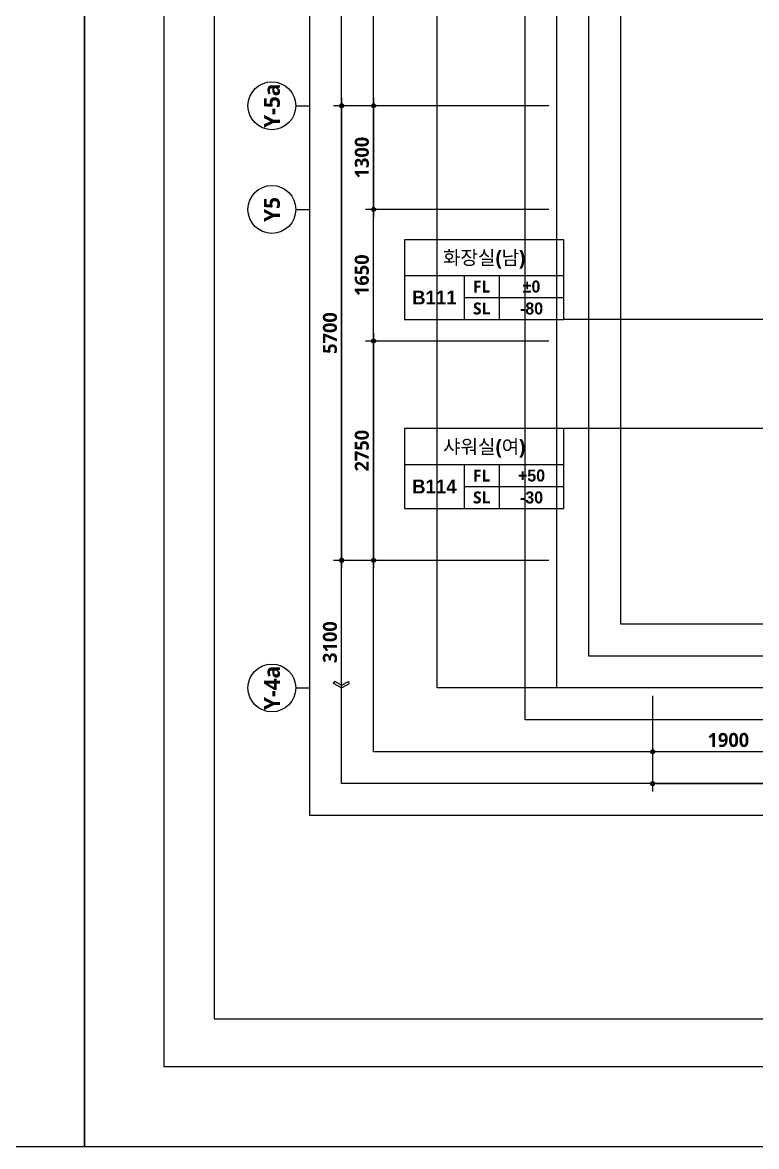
# Model space of a CAD drawing. Header units: millimetres. Extents: x 0 to 336000, y 0 to 30768.
# Drawn here: x 41223 to 50428, y 0 to 14094 of the extents above; entities that cross this region are included whole.
import ezdxf
from ezdxf.enums import TextEntityAlignment as Align

# ---------------------------------------------------------------- set-up
doc = ezdxf.new("R2010")
doc.units = ezdxf.units.MM
doc.header["$LTSCALE"] = 50
doc.layers.get('Defpoints').update_dxf_attribs({"color": 153})
for name, color, linetype in [('A-ANNO-GRA1', 7, 'Continuous'), ('A-ANNO-TEXT1', 7, 'Continuous'), ('A-ANNO-TEXT2', 3, 'Continuous'), ('A-ST-AXIS-BUB', 7, 'Continuous'), ('A-ST-AXIS-DIM', 7, 'Continuous')]:
    doc.layers.add(name, color=color, linetype=linetype)
doc.layers.add('G(그리드1)', color=185, linetype='Continuous', plot=False)
doc.layers.add('G(그리드2)', color=235, linetype='Continuous', plot=False)
doc.styles.add('2020음성 1차', font='나눔고딕Bold.ttf')
doc.styles.add('SH_나눔', font='')
doc.styles.add('SH_진천_나눔', font='')
doc.styles.get('SH_나눔').set_extended_font_data('NanumGothic', bold=True)
doc.styles.get('SH_진천_나눔').set_extended_font_data('NanumGothic', bold=True)
doc.dimstyles.new('SHP 50', dxfattribs={"dimscale": 50, "dimtxt": 3.5, "dimasz": 1, "dimexe": 2, "dimexo": 2, "dimgap": 1, "dimtad": 1, "dimdec": 0, "dimzin": 0, "dimdsep": 46, "dimtxsty": 'SH_진천_나눔', "dimblk": 'DIMDOT', "dimcen": 0.09, "dimclrd": 256, "dimclre": 256, "dimclrt": 3, "dimadec": 0, "dimazin": 1, "dimtfac": 1, "dimtdec": 0, "dimtix": 1, "dimtmove": 2, "dimatfit": 0, "dimldrblk": 'DIMDOT', "dimfxl": 1, "dimtolj": 1, "dimtzin": 0, "dimlwd": -1, "dimlwe": -1, "dimarcsym": 0})

# ---------------------------------------------------------------- blocks, each defined once
blk = doc.blocks.new('DIMDOT')
at = {"color": 0}
blk.add_line((-2, 0), (2, 0), dxfattribs=at)
for radius in [0.5, 0.25]:
    blk.add_circle((0, 0), radius, dxfattribs=at)
blk = doc.blocks.new('*D15580')
at = {"layer": 'A-ST-AXIS-DIM'}
for p, q in [((47825, 21150), (45125, 21150)), ((45225, 13100), (45225, 21100)), ((47825, 13050), (45125, 13050))]:
    blk.add_line(p, q, dxfattribs=at)
at = {"layer": 'Defpoints', "color": 0}
for p in [(45225, 21150), (47925, 21150), (47925, 13050)]:
    blk.add_point(p, dxfattribs=at)
at = {"layer": 'A-ST-AXIS-DIM', "linetype": 'ByBlock', "xscale": 50, "yscale": 50, "zscale": 50}
for p, rotation in [((45225, 21150), 90), ((45225, 13050), 270)]:
    blk.add_blockref('DIMDOT', p, dxfattribs=dict(at, rotation=rotation))
at = {"layer": 'A-ST-AXIS-DIM', "color": 3, "insert": (45079, 17100), "char_height": 175, "attachment_point": 5, "rotation": 90, "style": 'SH_진천_나눔'}
blk.add_mtext('\\A1;8100', dxfattribs=at)
blk = doc.blocks.new('arrow1')
at = {"color": 0}
for p, q in [((0, 0), (0.286, 0.501)), ((0, 0), (0.286, -0.501)), ((0.165, 0), (0.41, 0.429)), ((0.165, 0), (0.41, -0.429)), ((0.286, 0.501), (0.41, 0.43)), ((0.286, -0.501), (0.41, -0.43))]:
    blk.add_line(p, q, dxfattribs=at)
blk = doc.blocks.new('A-ST-AXIS-BUB-1')
at = {"layer": 'A-ST-AXIS-BUB'}
blk.add_line((0, 350), (0, 0), dxfattribs=at)
blk.add_circle((0, 950), 600, dxfattribs=at)
blk = doc.blocks.new('*D15591')
at = {"layer": 'A-ST-AXIS-DIM'}
for p, q in [((47825, 13050), (45125, 13050)), ((45225, 13000), (45225, 7400)), ((47825, 7350), (45125, 7350))]:
    blk.add_line(p, q, dxfattribs=at)
at = {"layer": 'Defpoints', "color": 0}
for p in [(47925, 13050), (45225, 7350), (47925, 7350)]:
    blk.add_point(p, dxfattribs=at)
at = {"layer": 'A-ST-AXIS-DIM', "linetype": 'ByBlock', "xscale": 50, "yscale": 50, "zscale": 50}
for p, rotation in [((45225, 13050), 90), ((45225, 7350), 270)]:
    blk.add_blockref('DIMDOT', p, dxfattribs=dict(at, rotation=rotation))
at = {"layer": 'A-ST-AXIS-DIM', "color": 3, "insert": (45079, 10200), "char_height": 175, "attachment_point": 5, "rotation": 90, "style": 'SH_진천_나눔'}
blk.add_mtext('\\A1;5700', dxfattribs=at)
blk = doc.blocks.new('*D15593')
at = {"layer": 'A-ST-AXIS-DIM'}
for p, q in [((47825, 17050), (45525, 17050)), ((45625, 13100), (45625, 17000)), ((47825, 13050), (45525, 13050))]:
    blk.add_line(p, q, dxfattribs=at)
at = {"layer": 'Defpoints', "color": 0}
for p in [(45625, 17050), (47925, 17050), (47925, 13050)]:
    blk.add_point(p, dxfattribs=at)
at = {"layer": 'A-ST-AXIS-DIM', "linetype": 'ByBlock', "xscale": 50, "yscale": 50, "zscale": 50}
for p, rotation in [((45625, 17050), 90), ((45625, 13050), 270)]:
    blk.add_blockref('DIMDOT', p, dxfattribs=dict(at, rotation=rotation))
at = {"layer": 'A-ST-AXIS-DIM', "color": 3, "insert": (45479, 15050), "char_height": 175, "attachment_point": 5, "rotation": 90, "style": 'SH_진천_나눔'}
blk.add_mtext('\\A1;4000', dxfattribs=at)
blk = doc.blocks.new('*D15594')
at = {"layer": 'A-ST-AXIS-DIM'}
for p, q in [((47825, 13050), (45525, 13050)), ((45625, 13000), (45625, 11800)), ((47825, 11750), (45525, 11750))]:
    blk.add_line(p, q, dxfattribs=at)
at = {"layer": 'Defpoints', "color": 0}
for p in [(47925, 13050), (45625, 11750), (47925, 11750)]:
    blk.add_point(p, dxfattribs=at)
at = {"layer": 'A-ST-AXIS-DIM', "linetype": 'ByBlock', "xscale": 50, "yscale": 50, "zscale": 50}
for p, rotation in [((45625, 13050), 90), ((45625, 11750), 270)]:
    blk.add_blockref('DIMDOT', p, dxfattribs=dict(at, rotation=rotation))
at = {"layer": 'A-ST-AXIS-DIM', "color": 3, "insert": (45479, 12400), "char_height": 175, "attachment_point": 5, "rotation": 90, "style": 'SH_진천_나눔'}
blk.add_mtext('\\A1;1300', dxfattribs=at)
blk = doc.blocks.new('*D15595')
at = {"layer": 'A-ST-AXIS-DIM'}
for p, q in [((47825, 11750), (45525, 11750)), ((45625, 10150), (45625, 11700)), ((47825, 10100), (45525, 10100))]:
    blk.add_line(p, q, dxfattribs=at)
at = {"layer": 'Defpoints', "color": 0}
for p in [(45625, 11750), (47925, 11750), (47925, 10100)]:
    blk.add_point(p, dxfattribs=at)
at = {"layer": 'A-ST-AXIS-DIM', "linetype": 'ByBlock', "xscale": 50, "yscale": 50, "zscale": 50}
for p, rotation in [((45625, 11750), 90), ((45625, 10100), 270)]:
    blk.add_blockref('DIMDOT', p, dxfattribs=dict(at, rotation=rotation))
at = {"layer": 'A-ST-AXIS-DIM', "color": 3, "insert": (45479, 10925), "char_height": 175, "attachment_point": 5, "rotation": 90, "style": 'SH_진천_나눔'}
blk.add_mtext('\\A1;1650', dxfattribs=at)
blk = doc.blocks.new('*D15596')
at = {"layer": 'A-ST-AXIS-DIM'}
for p, q in [((47825, 10100), (45525, 10100)), ((45625, 10050), (45625, 7400)), ((47825, 7350), (45525, 7350))]:
    blk.add_line(p, q, dxfattribs=at)
at = {"layer": 'Defpoints', "color": 0}
for p in [(47925, 10100), (45625, 7350), (47925, 7350)]:
    blk.add_point(p, dxfattribs=at)
at = {"layer": 'A-ST-AXIS-DIM', "linetype": 'ByBlock', "xscale": 50, "yscale": 50, "zscale": 50}
for p, rotation in [((45625, 10100), 90), ((45625, 7350), 270)]:
    blk.add_blockref('DIMDOT', p, dxfattribs=dict(at, rotation=rotation))
at = {"layer": 'A-ST-AXIS-DIM', "color": 3, "insert": (45479, 8725), "char_height": 175, "attachment_point": 5, "rotation": 90, "style": 'SH_진천_나눔'}
blk.add_mtext('\\A1;2750', dxfattribs=at)
blk = doc.blocks.new('G$C9D92D8A7')
at = {"layer": 'A-ANNO-GRA1'}
for p, q in [((0, 11), (40, 11)), ((15, 11), (15, 0)), ((23.75, 11), (23.75, 0)), ((15, 5.5), (40, 5.5))]:
    blk.add_line(p, q, dxfattribs=at)
blk.add_lwpolyline([(0, 20), (0, 0), (40, 0), (40, 20)], close=True, dxfattribs=at)
at = {"style": '2020음성 1차'}
for tag, height, p in [('실명', 3.5, (20, 15.5)), ('마감레벨', 3, (31.875, 8.25)), ('실번호', 3.5, (7.5, 5.5)), ('구조레벨', 3, (31.875, 2.75))]:
    blk.add_attdef(tag, text='', height=height, dxfattribs=at).set_placement(p, align=Align.MIDDLE_CENTER)
at = {"layer": 'A-ANNO-TEXT1', "style": 'SH_나눔'}
for s, p in [('FL', (19.375, 8.25)), ('SL', (19.375, 2.75))]:
    blk.add_text(s, height=3, dxfattribs=at).set_placement(p, align=Align.MIDDLE)
blk = doc.blocks.new('*D18391')
at = {"layer": 'A-ST-AXIS-DIM'}
for p, q in [((49125, 5650), (49125, 4450)), ((61825, 5650), (61825, 4450)), ((49175, 4550), (61775, 4550))]:
    blk.add_line(p, q, dxfattribs=at)
at = {"layer": 'Defpoints', "color": 0}
for p in [(49125, 5750), (61825, 5750), (61825, 4550)]:
    blk.add_point(p, dxfattribs=at)
at = {"layer": 'A-ST-AXIS-DIM', "linetype": 'ByBlock', "xscale": 50, "yscale": 50, "zscale": 50, "rotation": 180}
blk.add_blockref('DIMDOT', (49125, 4550), dxfattribs=at)
at = {"layer": 'A-ST-AXIS-DIM', "linetype": 'ByBlock', "xscale": 50, "yscale": 50, "zscale": 50}
blk.add_blockref('DIMDOT', (61825, 4550), dxfattribs=at)
at = {"layer": 'A-ST-AXIS-DIM', "color": 3, "insert": (55475, 4696), "char_height": 175, "attachment_point": 5, "style": 'SH_진천_나눔'}
blk.add_mtext('\\A1;12700', dxfattribs=at)
blk = doc.blocks.new('*D18397')
at = {"layer": 'A-ST-AXIS-DIM'}
for p, q in [((49125, 5650), (49125, 4850)), ((51025, 5650), (51025, 4850)), ((50975, 4950), (49175, 4950))]:
    blk.add_line(p, q, dxfattribs=at)
at = {"layer": 'Defpoints', "color": 0}
for p in [(49125, 5750), (51025, 5750), (49125, 4950)]:
    blk.add_point(p, dxfattribs=at)
at = {"layer": 'A-ST-AXIS-DIM', "linetype": 'ByBlock', "xscale": 50, "yscale": 50, "zscale": 50, "rotation": 180}
blk.add_blockref('DIMDOT', (49125, 4950), dxfattribs=at)
at = {"layer": 'A-ST-AXIS-DIM', "linetype": 'ByBlock', "xscale": 50, "yscale": 50, "zscale": 50}
blk.add_blockref('DIMDOT', (51025, 4950), dxfattribs=at)
at = {"layer": 'A-ST-AXIS-DIM', "color": 3, "insert": (50075, 5097), "char_height": 175, "attachment_point": 5, "style": 'SH_진천_나눔'}
blk.add_mtext('\\A1;1900', dxfattribs=at)

msp = doc.modelspace()

# ---------------------------------------------------------------- linework, layer by layer
for points in [[(55524.3, 10370.4), (48012.7, 10370.4)], [(51719.3, 9001), (48012.7, 9001)]]:
    msp.add_lwpolyline(points)
at = {"layer": 'A-ANNO-GRA1'}
msp.add_lwpolyline([(43625.2, 27100), (43625.2, 1600), (77900, 1600), (77900, 27100)], close=True, dxfattribs=at)
at = {"layer": 'A-ST-AXIS-DIM'}
msp.add_line((45225.2, 5750), (45225.2, 7300), dxfattribs=at)
at = {"layer": 'Defpoints'}
for points in [[(42000, 0), (42000, 29700), (0, 29700), (0, 0)], [(84000, 0), (84000, 29700), (42000, 29700), (42000, 0)], [(43000, 28700), (78474.8, 28700), (78474.8, 1000), (43000, 1000)]]:
    msp.add_lwpolyline(points, close=True, dxfattribs=at)
at = {"layer": 'G(그리드1)'}
for points in [[(44825.2, 25900), (68225.2, 25900), (68225.2, 4150), (44825.2, 4150)], [(45225.2, 25500), (67825.2, 25500), (67825.2, 4550), (45225.2, 4550)], [(45625.2, 25100), (67425.2, 25100), (67425.2, 4950), (45625.2, 4950)], [(46425.2, 24300), (66625.2, 24300), (66625.2, 5750), (46425.2, 5750)]]:
    msp.add_lwpolyline(points, close=True, dxfattribs=at)
at = {"layer": 'G(그리드2)'}
for points in [[(47525.2, 24700), (66625.2, 24700), (66625.2, 5350), (47525.2, 5350)], [(47925.2, 24300), (66225.2, 24300), (66225.2, 5750), (47925.2, 5750)], [(48325.2, 23900), (65825.2, 23900), (65825.2, 6150), (48325.2, 6150)], [(48725.2, 23500), (65425.2, 23500), (65425.2, 6550), (48725.2, 6550)]]:
    msp.add_lwpolyline(points, close=True, dxfattribs=at)

# ---------------------------------------------------------------- block references
at = {"layer": 'A-ANNO-TEXT1'}
ref = msp.add_blockref('G$C9D92D8A7', (46012.7, 10370.4), dxfattribs=dict(at, xscale=50.00000000000001, yscale=50.00000000000001, zscale=50.00000000000001))
ref.add_attrib('실명', '화장실(남)', dxfattribs={"layer": 'A-ANNO-TEXT2', "height": 175, "style": '2020음성 1차'}).set_placement((47012.7, 11145.4, 171208.9), align=Align.MIDDLE_CENTER)
ref.add_attrib('실번호', 'B111', dxfattribs={"layer": 'A-ANNO-TEXT2', "height": 175, "style": '2020음성 1차'}).set_placement((46387.7, 10645.4, 171208.9), align=Align.MIDDLE_CENTER)
ref.add_attrib('마감레벨', '%%p0', dxfattribs={"height": 150, "style": '2020음성 1차'}).set_placement((47606.4, 10782.9, 171208.9), align=Align.MIDDLE_CENTER)
ref.add_attrib('구조레벨', '-80', dxfattribs={"height": 150, "style": '2020음성 1차'}).set_placement((47606.4, 10507.9, 171208.9), align=Align.MIDDLE_CENTER)
ref = msp.add_blockref('G$C9D92D8A7', (46012.7, 8001), dxfattribs=dict(at, xscale=50.00000000000009, yscale=50.00000000000009, zscale=50.00000000000009))
ref.add_attrib('실명', '샤워실(여)', dxfattribs={"layer": 'A-ANNO-TEXT2', "height": 175, "style": '2020음성 1차'}).set_placement((47012.7, 8776, -24796.3), align=Align.MIDDLE_CENTER)
ref.add_attrib('실번호', 'B114', dxfattribs={"layer": 'A-ANNO-TEXT2', "height": 175, "style": '2020음성 1차'}).set_placement((46387.7, 8276, -24796.3), align=Align.MIDDLE_CENTER)
ref.add_attrib('마감레벨', '+50', dxfattribs={"height": 150, "style": '2020음성 1차'}).set_placement((47606.4, 8413.5, -24796.3), align=Align.MIDDLE_CENTER)
ref.add_attrib('구조레벨', '-30', dxfattribs={"height": 150, "style": '2020음성 1차'}).set_placement((47606.4, 8138.5, -24796.3), align=Align.MIDDLE_CENTER)
at = {"layer": 'A-ST-AXIS-BUB', "xscale": 0.5, "yscale": 0.5, "zscale": 0.5, "rotation": 90}
for p in [(44825.2, 13050), (44825.2, 11750), (44825.2, 5750)]:
    msp.add_blockref('A-ST-AXIS-BUB-1', p, dxfattribs=at)
at = {"layer": 'A-ST-AXIS-DIM'}
for name, p, xscale, yscale, zscale, rotation in [('DIMDOT', (45225.2, 7350), -50, 50, 50, 270), ('arrow1', (45225.2, 5750), -200, 200, 200, 269.9999999999861)]:
    msp.add_blockref(name, p, dxfattribs=dict(at, xscale=xscale, yscale=yscale, zscale=zscale, rotation=rotation))

# ---------------------------------------------------------------- texts
at = {"layer": 'A-ANNO-TEXT1', "style": 'SH_진천_나눔'}
for s, p in [('Y-5a', (44350.2, 13050)), ('Y5', (44350.2, 11750)), ('Y-4a', (44350.2, 5750))]:
    msp.add_text(s, height=200, rotation=90, dxfattribs=at).set_placement(p, align=Align.MIDDLE_CENTER)
at = {"layer": 'A-ST-AXIS-DIM', "color": 3, "insert": (45079.2, 6325), "char_height": 175, "attachment_point": 5, "rotation": 90, "style": 'SH_진천_나눔'}
msp.add_mtext('\\A1;3100', dxfattribs=at)

# ---------------------------------------------------------------- dimensions: what is measured, and where the dimension line sits
at = {"layer": 'A-ST-AXIS-DIM'}
for base, p1, p2, angle, picture, middle in [((45225.2, 21150), (47925.2, 13050), (47925.2, 21150), 90, '*D15580', (45078.6, 17100)), ((45625.2, 17050), (47925.2, 13050), (47925.2, 17050), 270, '*D15593', (45479.2, 15050)), ((45225.2, 7350), (47925.2, 13050), (47925.2, 7350), 270, '*D15591', (45079, 10200)), ((45625.2, 11750), (47925.2, 13050), (47925.2, 11750), 90, '*D15594', (45478.6, 12400)), ((45625.2, 11750), (47925.2, 10100), (47925.2, 11750), 270, '*D15595', (45478.6, 10925)), ((45625.2, 7350), (47925.2, 10100), (47925.2, 7350), 90, '*D15596', (45478.7, 8725))]:
    dim = msp.add_linear_dim(base=base, p1=p1, p2=p2, angle=angle, dimstyle='SHP 50', dxfattribs=at)
    dim.commit()
    dim.dimension.update_dxf_attribs({"geometry": picture, "text_midpoint": middle})
for base, p1, p2, picture, middle in [((61825.2, 4550), (49125.2, 5750), (61825.2, 5750), '*D18391', (55475.2, 4696.2)), ((49125.2, 4950), (51025.2, 5750), (49125.2, 5750), '*D18397', (50075.2, 5096.6))]:
    dim = msp.add_linear_dim(base=base, p1=p1, p2=p2, dimstyle='SHP 50', dxfattribs=at)
    dim.commit()
    dim.dimension.update_dxf_attribs({"geometry": picture, "text_midpoint": middle})

doc.saveas('drawing.dxf')
